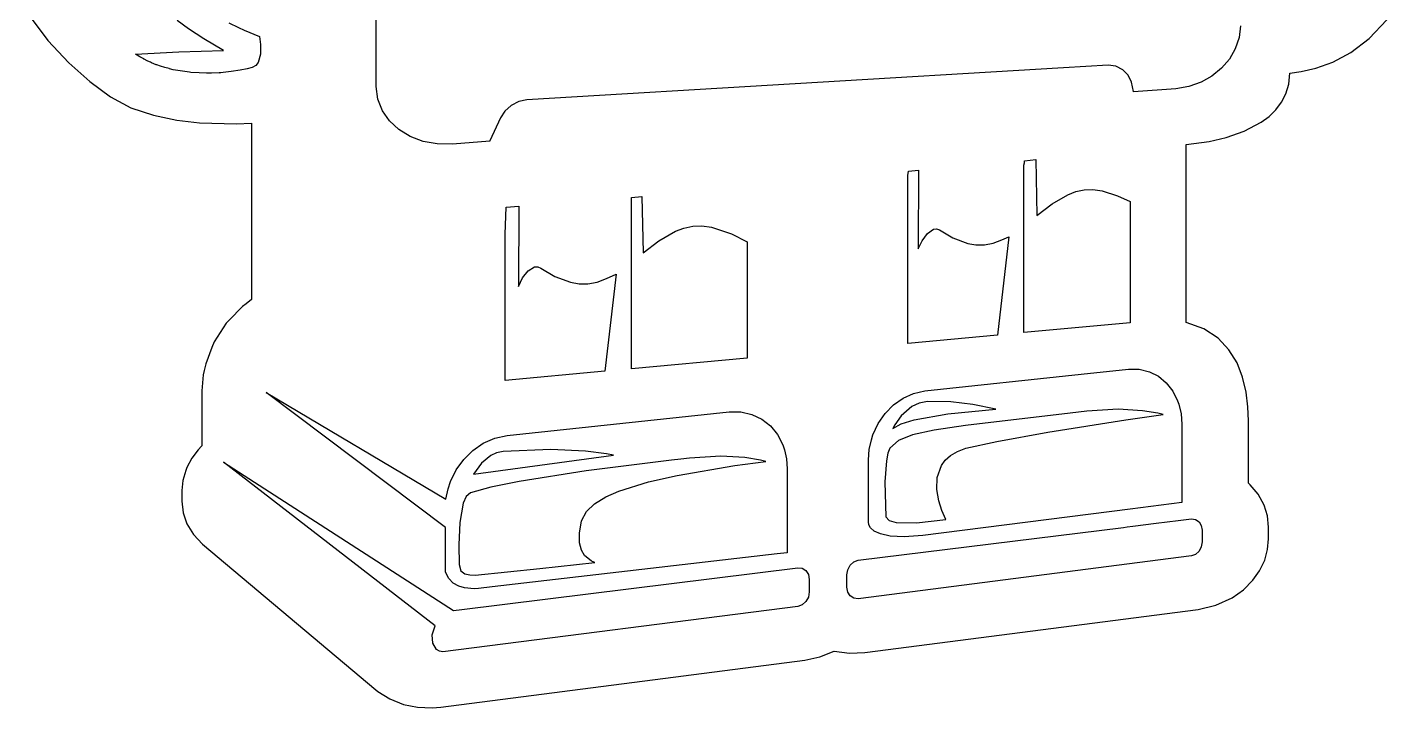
# Model space of a CAD drawing. Header units: metres. Extents: x -164 to 168, y -231 to 225.
# Drawn here: x -159.3 to 159.6, y -230.9 to -71.2 of the extents above; entities that cross this region are included whole.
import ezdxf

# ---------------------------------------------------------------- set-up
doc = ezdxf.new("R2010")
doc.units = ezdxf.units.M

msp = doc.modelspace()

# ---------------------------------------------------------------- linework, layer by layer
for p, q in [((-77.42, -85.144), (-77.42, 68.578)), ((-159.294, -67.896), (-154.489, -74.332)), ((-121.487, -71.646), (-124.112, -69.644)), ((155.455, -73.932), (159.56, -69.488)), ((-117.868, -73.966), (-121.487, -71.646)), ((-112.013, -70.241), (-109.763, -71.328)), ((-109.763, -71.328), (-108.375, -71.963)), ((-108.375, -71.963), (-104.801, -73.424)), ((125.212, -70.93), (124.903, -73.696)), ((-154.489, -74.332), (-149.552, -79.64)), ((-113.284, -76.684), (-117.868, -73.966)), ((-104.801, -73.424), (-104.56, -75.315)), ((-104.56, -75.315), (-104.598, -77.557)), ((124.011, -76.309), (122.633, -78.725)), ((124.903, -73.696), (124.011, -76.309)), ((151.147, -77.175), (155.455, -73.932)), ((-149.552, -79.64), (-144.604, -83.995)), ((-133.895, -77.538), (-123.693, -77.038)), ((-133.486, -77.802), (-133.895, -77.538)), ((-132.881, -78.2), (-133.486, -77.802)), ((-131.963, -78.697), (-132.881, -78.2)), ((-130.976, -79.206), (-132.051, -78.643)), ((-132.051, -78.643), (-131.963, -78.697)), ((-130.349, -79.485), (-131.007, -79.206)), ((-131.007, -79.206), (-130.976, -79.206)), ((-130.104, -79.6), (-130.349, -79.485)), ((-129.036, -80.04), (-130.104, -79.6)), ((-123.693, -77.038), (-113.284, -76.684)), ((-105.153, -79.546), (-105.711, -80.259)), ((-104.598, -77.557), (-105.153, -79.546)), ((122.633, -78.725), (120.804, -80.87)), ((142.903, -80.841), (146.881, -79.413)), ((146.881, -79.413), (151.147, -77.175)), ((-128.864, -80.097), (-129.036, -80.04)), ((-127.995, -80.396), (-128.864, -80.097)), ((-127.031, -80.71), (-127.995, -80.396)), ((-126.036, -80.958), (-127.031, -80.71)), ((-125.956, -80.989), (-126.036, -80.958)), ((-125.045, -81.222), (-125.956, -80.989)), ((-121.242, -81.819), (-125.045, -81.222)), ((-120.913, -81.865), (-121.242, -81.819)), ((-118.962, -81.953), (-120.913, -81.865)), ((-117.259, -82.033), (-118.962, -81.953)), ((-116.077, -82.003), (-117.259, -82.033)), ((-114.24, -81.93), (-116.077, -82.003)), ((-113.999, -81.922), (-114.24, -81.93)), ((-113.961, -81.922), (-114.148, -81.93)), ((-114.148, -81.93), (-113.999, -81.922)), ((-112.698, -81.8), (-113.961, -81.922)), ((-111.451, -81.674), (-112.698, -81.8)), ((-109.32, -81.337), (-111.451, -81.674)), ((-107.674, -81.004), (-109.32, -81.337)), ((-106.507, -80.69), (-107.674, -81.004)), ((-105.711, -80.259), (-106.507, -80.69)), ((83.759, -80.778), (-42.124, -88.255)), ((94.227, -80.166), (83.759, -80.778)), ((96.01, -80.401), (94.227, -80.166)), ((97.628, -81.236), (96.01, -80.401)), ((98.905, -82.536), (97.628, -81.236)), ((99.661, -84.168), (98.905, -82.536)), ((118.561, -82.698), (115.991, -84.149)), ((120.804, -80.87), (118.561, -82.698)), ((136.563, -84.579), (136.794, -82.045)), ((136.794, -82.045), (139.459, -81.653)), ((139.459, -81.653), (142.903, -80.841)), ((-144.604, -83.995), (-139.765, -87.574)), ((-77.052, -88.117), (-77.42, -85.144)), ((100.177, -86.3), (99.661, -84.168)), ((110.095, -85.672), (100.193, -86.422)), ((113.146, -85.168), (110.095, -85.672)), ((115.991, -84.149), (113.146, -85.168)), ((135.908, -86.845), (136.563, -84.579)), ((-139.765, -87.574), (-135.004, -90.132)), ((-76.001, -90.834), (-77.052, -88.117)), ((-43.971, -88.673), (-45.757, -89.618)), ((-42.124, -88.255), (-43.971, -88.673)), ((100.193, -86.422), (100.177, -86.3)), ((133.538, -90.632), (134.881, -88.857)), ((134.881, -88.857), (135.908, -86.845)), ((-135.004, -90.132), (-129.687, -91.912)), ((-129.687, -91.912), (-124.18, -93.047)), ((-74.346, -93.242), (-76.001, -90.834)), ((-47.277, -90.948), (-48.326, -92.525)), ((-45.757, -89.618), (-47.277, -90.948)), ((130.12, -93.526), (131.933, -92.183)), ((131.933, -92.183), (133.538, -90.632)), ((-124.18, -93.047), (-118.852, -93.674)), ((-118.852, -93.674), (-110.198, -93.939)), ((-110.198, -93.939), (-106.66, -93.788)), ((-106.66, -93.788), (-106.66, -135.103)), ((-72.152, -95.272), (-74.346, -93.242)), ((-69.501, -96.897), (-72.152, -95.272)), ((-48.326, -92.525), (-50.771, -97.927)), ((121.875, -97.116), (126.087, -95.647)), ((126.087, -95.647), (130.12, -93.526)), ((-66.466, -98.035), (-69.501, -96.897)), ((-63.121, -98.632), (-66.466, -98.035)), ((-59.529, -98.662), (-63.121, -98.632)), ((-50.794, -97.989), (-59.529, -98.662)), ((-50.771, -97.927), (-50.794, -97.989)), ((112.505, -98.804), (117.918, -98.051)), ((112.505, -140.54), (112.505, -98.804)), ((117.918, -98.051), (121.875, -97.116)), ((47.203, -106.039), (47.352, -105.021)), ((47.352, -105.021), (49.736, -104.807)), ((49.736, -104.807), (49.641, -123.238)), ((74.4, -103.632), (74.565, -103.104)), ((74.4, -142.905), (74.4, -103.632)), ((74.565, -103.104), (74.595, -102.561)), ((74.595, -102.561), (77.212, -102.32)), ((77.212, -102.32), (77.488, -115.39)), ((47.203, -145.418), (47.203, -106.039)), ((-17.601, -151.395), (-17.586, -111.185)), ((-17.586, -111.185), (-15.156, -110.933)), ((-15.156, -110.933), (-14.866, -124.202)), ((81.045, -112.707), (84.719, -110.556)), ((84.719, -110.556), (86.628, -109.819)), ((86.628, -109.819), (88.601, -109.383)), ((88.601, -109.383), (90.65, -109.304)), ((90.65, -109.304), (92.785, -109.636)), ((92.785, -109.636), (96.378, -110.773)), ((96.378, -110.773), (99.378, -112.123)), ((-47.182, -119.81), (-46.979, -113.508)), ((-46.979, -113.508), (-43.975, -113.244)), ((-43.975, -113.244), (-44.079, -132.107)), ((77.488, -115.39), (81.045, -112.707)), ((99.378, -112.123), (99.378, -140.597)), ((-5.29099, -118.358), (-3.22099, -117.898)), ((-3.22099, -117.898), (-1.071, -117.811)), ((-1.071, -117.811), (1.17, -118.157)), ((-47.182, -154.119), (-47.182, -119.81)), ((-11.142, -121.392), (-7.293, -119.133)), ((-7.293, -119.133), (-5.29099, -118.358)), ((1.17, -118.157), (5.84698, -119.718)), ((5.84698, -119.718), (9.534, -121.581)), ((50.611, -121.362), (51.874, -119.659)), ((51.874, -119.659), (53.277, -118.634)), ((53.277, -118.634), (53.985, -118.533)), ((53.985, -118.533), (54.672, -118.792)), ((54.672, -118.792), (57.788, -120.662)), ((57.788, -120.662), (61.318, -121.976)), ((67.212, -121.934), (69.296, -121.16)), ((70.895, -120.441), (68.263, -143.475)), ((69.296, -121.16), (70.895, -120.441)), ((-14.866, -124.202), (-11.142, -121.392)), ((9.534, -121.581), (9.534, -148.889)), ((49.641, -123.238), (50.611, -121.362)), ((61.318, -121.976), (63.213, -122.286)), ((63.213, -122.286), (65.181, -122.29)), ((65.181, -122.29), (67.212, -121.934)), ((-41.781, -128.372), (-40.288, -127.495)), ((-40.288, -127.495), (-39.537, -127.463)), ((-39.537, -127.463), (-38.814, -127.764)), ((-44.079, -132.107), (-43.106, -130.031)), ((-43.106, -130.031), (-41.781, -128.372)), ((-38.814, -127.764), (-35.545, -129.723)), ((-35.545, -129.723), (-31.84, -131.1)), ((-25.655, -131.055), (-23.471, -130.244)), ((-21.156, -129.207), (-23.8, -151.961)), ((-23.471, -130.244), (-21.156, -129.207)), ((-31.84, -131.1), (-29.851, -131.425)), ((-29.851, -131.425), (-27.786, -131.429)), ((-27.786, -131.429), (-25.655, -131.055)), ((-108.776, -136.79), (-111.929, -139.943)), ((-107.977, -136.148), (-108.776, -136.79)), ((-106.66, -135.103), (-107.977, -136.148)), ((-111.929, -139.943), (-112.603, -140.712)), ((-112.603, -140.712), (-115.411, -145.086)), ((68.263, -143.475), (47.203, -145.418)), ((99.378, -140.597), (74.4, -142.905)), ((116.659, -142.023), (112.505, -140.54)), ((119.974, -144.191), (116.659, -142.023)), ((-116.023, -146.379), (-117.42, -150.22)), ((-115.411, -145.086), (-116.023, -146.379)), ((122.538, -146.903), (119.974, -144.191)), ((9.534, -148.889), (-17.601, -151.395)), ((124.436, -150.015), (122.538, -146.903)), ((-118.001, -152.792), (-118.33, -156.537)), ((-117.821, -151.781), (-118.001, -152.792)), ((-117.42, -150.22), (-117.821, -151.781)), ((-23.8, -151.961), (-47.182, -154.119)), ((51.236, -156.568), (87.907, -152.639)), ((87.907, -152.639), (98.976, -151.456)), ((98.976, -151.456), (101.516, -151.483)), ((101.516, -151.483), (103.87, -152.068)), ((103.87, -152.068), (105.996, -153.147)), ((125.755, -153.385), (124.436, -150.015)), ((105.996, -153.147), (107.853, -154.686)), ((107.853, -154.686), (109.37, -156.638)), ((126.583, -156.87), (125.755, -153.385)), ((-118.33, -156.537), (-118.33, -169.474)), ((-61.174, -188.632), (-103.263, -156.939)), ((-103.263, -156.939), (-61.086, -181.959)), ((43.87, -159.865), (46.124, -158.263)), ((46.124, -158.263), (48.593, -157.152)), ((48.593, -157.152), (51.236, -156.568)), ((51.852, -159.078), (49.88, -159.484)), ((57.286, -159.122), (51.852, -159.078)), ((62.468, -159.771), (57.286, -159.122)), ((109.37, -156.638), (110.512, -158.929)), ((110.512, -158.929), (110.78, -159.69)), ((127.004, -160.328), (126.583, -156.87)), ((-46.719, -167.056), (5.33699, -161.473)), ((5.33699, -161.473), (8.09599, -161.476)), ((8.09599, -161.476), (10.667, -162.078)), ((10.667, -162.078), (12.979, -163.203)), ((40.28, -164.229), (41.908, -161.871)), ((41.908, -161.871), (43.87, -159.865)), ((45.667, -162.427), (44.197, -164.502)), ((48.198, -160.266), (45.667, -162.427)), ((49.88, -159.484), (48.198, -160.266)), ((48.732, -163.377), (56.615, -161.978)), ((56.615, -161.978), (67.876, -160.888)), ((85.293, -161.764), (60.721, -164.664)), ((67.876, -160.888), (62.468, -159.771)), ((85.309, -161.764), (85.293, -161.764)), ((89.2, -161.293), (85.309, -161.764)), ((96.588, -160.878), (89.2, -161.293)), ((102.239, -161.219), (96.588, -160.878)), ((98.371, -163.326), (107.122, -162.108)), ((105.851, -161.8), (102.239, -161.219)), ((107.122, -162.108), (105.851, -161.8)), ((110.78, -159.69), (111.312, -161.937)), ((111.312, -161.937), (111.503, -164.347)), ((127.106, -163.616), (127.004, -160.328)), ((12.979, -163.203), (14.986, -164.798)), ((14.986, -164.798), (16.649, -166.823)), ((39.053, -166.864), (40.28, -164.229)), ((43.721, -165.43), (45.662, -164.318)), ((44.197, -164.502), (43.721, -165.43)), ((45.662, -164.318), (48.732, -163.377)), ((53.378, -165.778), (48.326, -166.887)), ((60.721, -164.664), (53.378, -165.778)), ((80.07, -166.279), (98.371, -163.326)), ((111.503, -164.347), (111.503, -182.782)), ((127.106, -178.232), (127.106, -163.616)), ((-54.773, -170.526), (-52.324, -168.85)), ((-52.324, -168.85), (-49.612, -167.667)), ((-49.612, -167.667), (-46.719, -167.056)), ((16.649, -166.823), (17.91, -169.206)), ((38.173, -170.327), (38.678, -168.031)), ((38.678, -168.031), (39.053, -166.864)), ((45.046, -168.219), (43.021, -170.002)), ((48.326, -166.887), (45.046, -168.219)), ((60.844, -170.002), (68.1, -168.468)), ((68.1, -168.468), (80.07, -166.279)), ((-119.187, -170.385), (-120.693, -172.356)), ((-118.426, -169.57), (-119.187, -170.385)), ((-118.33, -169.474), (-118.426, -169.57)), ((-56.92, -172.638), (-54.773, -170.526)), ((-54.632, -176.074), (-21.826, -171.636)), ((-50.565, -171.748), (-52.751, -173.552)), ((-49.209, -171.104), (-50.565, -171.748)), ((-47.695, -170.782), (-49.209, -171.104)), ((-36.461, -170.354), (-47.695, -170.782)), ((-28.366, -170.708), (-36.461, -170.354)), ((-23.469, -171.314), (-28.366, -170.708)), ((-21.826, -171.636), (-23.469, -171.314)), ((3.38199, -171.901), (-4.00299, -172.321)), ((9.03299, -172.239), (3.38199, -171.901)), ((17.91, -169.206), (18.319, -170.396)), ((18.319, -170.396), (18.801, -172.55)), ((37.997, -172.711), (38.173, -170.327)), ((42.549, -171.152), (42.209, -172.996)), ((43.021, -170.002), (42.549, -171.152)), ((56.016, -172.863), (57.245, -171.739)), ((57.245, -171.739), (58.842, -170.774)), ((58.842, -170.774), (60.844, -170.002)), ((-122.118, -175.213), (-122.794, -177.592)), ((-121.885, -174.586), (-122.118, -175.213)), ((-120.693, -172.356), (-121.885, -174.586)), ((-63.619, -211.715), (-113.219, -173.296)), ((-113.219, -173.296), (-59.322, -208.13)), ((-60.03, -177.861), (-58.692, -175.1)), ((-58.692, -175.1), (-56.92, -172.638)), ((-52.751, -173.552), (-54.632, -176.074)), ((-28.189, -175.369), (-43.935, -177.855)), ((-8.23099, -172.814), (-28.189, -175.369)), ((-8.20799, -172.814), (-8.23099, -172.814)), ((-6.02699, -172.562), (-8.20799, -172.814)), ((-6.842, -176.388), (6.63799, -174.102)), ((-4.00299, -172.321), (-6.02699, -172.562)), ((6.63799, -174.102), (13.919, -173.128)), ((12.647, -172.82), (9.03299, -172.239)), ((13.919, -173.128), (12.647, -172.82)), ((18.801, -172.55), (18.97, -174.85)), ((18.97, -174.85), (18.97, -194.555)), ((37.997, -187.327), (37.997, -172.711)), ((42.209, -172.996), (41.865, -177.872)), ((54.15, -176.858), (55.115, -174.113)), ((55.115, -174.113), (56.016, -172.863)), ((-122.794, -177.592), (-123.021, -179.942)), ((-60.57, -179.522), (-60.03, -177.861)), ((-43.935, -177.855), (-50.566, -179.195)), ((-20.53, -180.083), (-13.599, -177.937)), ((-13.599, -177.937), (-6.842, -176.388)), ((41.865, -177.872), (42.095, -186.129)), ((54.044, -179.704), (54.15, -176.858)), ((127.546, -178.63), (127.106, -178.232)), ((-123.021, -179.942), (-123.021, -182.445)), ((-61.086, -181.959), (-60.57, -179.522)), ((-56.309, -181.339), (-57.024, -182.884)), ((-55.347, -180.52), (-56.309, -181.339)), ((-50.566, -179.195), (-55.347, -180.52)), ((-26.222, -183.041), (-23.619, -181.447)), ((-23.619, -181.447), (-20.53, -180.083)), ((54.492, -182.385), (54.044, -179.704)), ((129.428, -180.828), (127.546, -178.63)), ((130.814, -183.359), (129.428, -180.828)), ((-123.021, -182.445), (-122.715, -185.158)), ((-57.024, -182.884), (-57.846, -187.43)), ((-29.26, -187.029), (-28.161, -184.893)), ((-28.161, -184.893), (-26.222, -183.041)), ((99.374, -184.358), (50.739, -190.488)), ((55.19, -184.631), (54.492, -182.385)), ((56.115, -186.749), (55.19, -184.631)), ((111.503, -182.782), (99.374, -184.358)), ((131.579, -185.92), (130.814, -183.359)), ((-122.715, -185.158), (-121.847, -187.759)), ((-121.847, -187.759), (-120.309, -190.269)), ((-57.846, -187.43), (-58.078, -192.708)), ((-29.798, -189.925), (-29.26, -187.029)), ((38.115, -187.998), (37.997, -187.327)), ((38.502, -188.695), (38.115, -187.998)), ((42.095, -186.129), (42.831, -187)), ((42.831, -187), (44.481, -187.466)), ((44.481, -187.466), (49.278, -187.541)), ((49.278, -187.541), (56.115, -186.749)), ((100.001, -188.333), (105.507, -187.637)), ((105.507, -187.637), (110.596, -187.002)), ((110.596, -187.002), (113.776, -186.6)), ((113.776, -186.6), (114.725, -186.726)), ((114.725, -186.726), (115.517, -187.258)), ((115.517, -187.258), (116.025, -188.146)), ((131.839, -188.525), (131.579, -185.92)), ((-120.309, -190.269), (-118.143, -192.542)), ((-61.174, -199.096), (-61.174, -188.632)), ((-29.761, -192.199), (-29.798, -189.925)), ((35.575, -196.326), (97.839, -188.586)), ((39.343, -189.455), (38.502, -188.695)), ((40.812, -190.147), (39.343, -189.455)), ((43.084, -190.638), (40.812, -190.147)), ((46.335, -190.796), (43.084, -190.638)), ((50.739, -190.488), (46.335, -190.796)), ((97.839, -188.586), (98.7, -188.475)), ((98.7, -188.475), (100.001, -188.333)), ((116.025, -188.146), (116.228, -189.282)), ((116.228, -189.282), (116.228, -192.026)), ((131.608, -193.802), (131.839, -191.283)), ((131.839, -191.283), (131.839, -188.525)), ((-118.143, -192.542), (-77.543, -226.68)), ((-58.078, -192.708), (-57.983, -197.268)), ((-29.305, -193.923), (-29.761, -192.199)), ((-28.585, -195.17), (-29.305, -193.923)), ((115.517, -194.21), (114.725, -194.941)), ((116.025, -193.185), (115.517, -194.21)), ((116.228, -192.026), (116.025, -193.185)), ((130.929, -196.292), (131.608, -193.802)), ((-57.983, -197.268), (-57.571, -198.768)), ((16.594, -194.823), (-50.239, -202.555)), ((-39.056, -198.272), (-26.157, -196.847)), ((-26.97, -196.525), (-28.585, -195.17)), ((-26.157, -196.847), (-26.97, -196.525)), ((18.97, -194.555), (16.594, -194.823)), ((33.123, -198.523), (33.697, -197.463)), ((33.697, -197.463), (34.542, -196.686)), ((34.542, -196.686), (35.575, -196.326)), ((113.776, -195.293), (35.575, -205.322)), ((114.725, -194.941), (113.776, -195.293)), ((129.742, -198.757), (130.929, -196.292)), ((-60.434, -200.621), (-61.174, -199.096)), ((-59.366, -201.694), (-60.434, -200.621)), ((-57.571, -198.768), (-56.66, -199.517)), ((-57.394, -207.878), (21.445, -198.079)), ((-56.66, -199.517), (-55.471, -199.767)), ((-55.471, -199.767), (-54.226, -199.77)), ((-54.226, -199.77), (-39.056, -198.272)), ((21.445, -198.079), (22.482, -198.182)), ((22.482, -198.182), (23.335, -198.748)), ((23.335, -198.748), (23.902, -199.651)), ((23.902, -199.651), (24.12, -200.834)), ((24.12, -200.834), (24.12, -203.707)), ((32.92, -199.732), (33.123, -198.523)), ((32.92, -202.594), (32.92, -199.732)), ((128.162, -200.998), (129.742, -198.757)), ((-58.103, -202.391), (-59.366, -201.694)), ((-56.776, -202.79), (-58.103, -202.391)), ((-54.453, -202.997), (-56.776, -202.79)), ((-53.445, -202.93), (-54.453, -202.997)), ((-50.239, -202.555), (-53.445, -202.93)), ((24.124, -203.707), (23.905, -204.931)), ((24.12, -203.707), (24.124, -203.707)), ((33.123, -203.768), (32.92, -202.594)), ((33.697, -204.664), (33.123, -203.768)), ((123.276, -205.123), (125.942, -203.243)), ((125.942, -203.243), (128.162, -200.998)), ((21.449, -207.143), (-61.802, -217.822)), ((22.486, -206.753), (21.449, -207.143)), ((23.339, -205.991), (22.486, -206.753)), ((23.905, -204.931), (23.339, -205.991)), ((34.542, -205.218), (33.697, -204.664)), ((35.575, -205.322), (34.542, -205.218)), ((115.302, -207.843), (119.434, -206.886)), ((119.434, -206.886), (123.276, -205.123)), ((-59.322, -208.13), (-57.394, -207.878)), ((37.14, -217.925), (115.302, -207.843)), ((-64.309, -213.827), (-63.619, -211.715)), ((-64.181, -215.77), (-64.309, -213.827)), ((-63.319, -217.212), (-64.181, -215.77)), ((-62.637, -217.642), (-63.319, -217.212)), ((-61.802, -217.822), (-62.637, -217.642)), ((-62.284, -230.758), (23.067, -219.735)), ((23.067, -219.735), (26.611, -218.973)), ((26.611, -218.973), (29.943, -217.635)), ((29.943, -217.635), (33.555, -218.088)), ((33.555, -218.088), (37.14, -217.925)), ((-77.543, -226.68), (-77.049, -227.089)), ((-77.049, -227.089), (-74.247, -228.861)), ((-74.247, -228.861), (-71.065, -230.116)), ((-71.065, -230.116), (-67.749, -230.789)), ((-67.749, -230.789), (-64.293, -230.931)), ((-64.293, -230.931), (-62.284, -230.758))]:
    msp.add_line(p, q)

doc.saveas('drawing.dxf')
